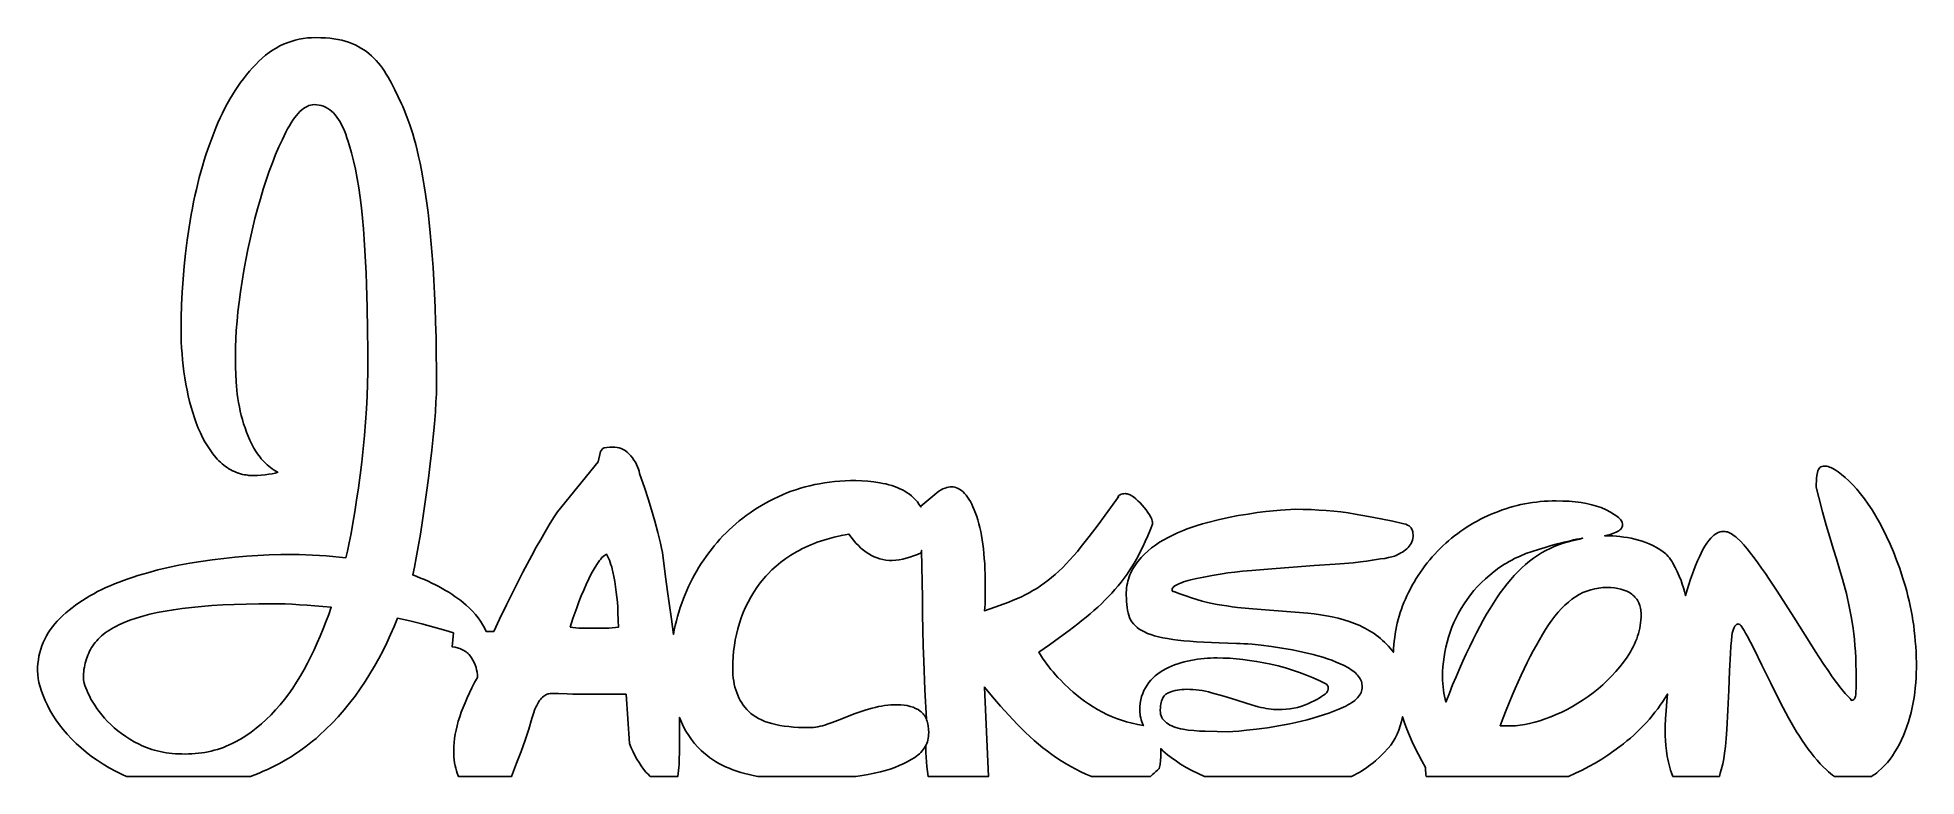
# Model space of a CAD drawing. Extents: x 15 to 202, y 18 to 91.
import ezdxf

# ---------------------------------------------------------------- set-up
doc = ezdxf.new("R2010")
doc.units = 0
doc.layers.add('CAMADA_1', color=18, linetype='CONTINUOUS')

msp = doc.modelspace()

# ---------------------------------------------------------------- linework, layer by layer
at = {"layer": 'CAMADA_1'}
msp.add_lwpolyline([(103.58, 23.3), (103.44, 26.25), (103.32, 29.09), (103.26, 30.64), (103.22, 32.21), (103.2, 33.79), (103.19, 35.4), (103.11, 40.14), (103.05, 39.91), (102.68, 39.74), (102.3, 39.6), (101.94, 39.47), (101.57, 39.36), (101.22, 39.26), (100.86, 39.2), (100.52, 39.16), (100.18, 39.14), (99.86, 39.15), (99.55, 39.18), (99.25, 39.24), (98.95, 39.31), (98.66, 39.4), (98.38, 39.51), (98.1, 39.65), (97.83, 39.8), (97.56, 39.97), (97.3, 40.17), (97.04, 40.38), (96.8, 40.62), (96.55, 40.88), (96.31, 41.15), (96.08, 41.45), (95.86, 41.77), (95.11, 41.63), (94.39, 41.47), (93.69, 41.28), (93.35, 41.18), (93.02, 41.07), (92.7, 40.96), (92.38, 40.84), (92.07, 40.71), (91.76, 40.58), (91.46, 40.44), (91.17, 40.3), (90.89, 40.15), (90.61, 39.99), (90.07, 39.66), (89.56, 39.32), (89.07, 38.96), (88.61, 38.58), (88.17, 38.19), (87.76, 37.78), (87.56, 37.56), (87.37, 37.35), (87.19, 37.13), (87.01, 36.9), (86.67, 36.44), (86.36, 35.97), (86.06, 35.48), (85.79, 34.98), (85.55, 34.48), (85.32, 33.96), (85.12, 33.42), (84.94, 32.88), (84.78, 32.33), (84.64, 31.77), (84.52, 31.22), (84.43, 30.66), (84.35, 30.09), (84.3, 29.53), (84.27, 28.96), (84.26, 28.39), (84.27, 28.06), (84.28, 27.73), (84.32, 27.41), (84.36, 27.11), (84.42, 26.81), (84.49, 26.51), (84.57, 26.23), (84.66, 25.96), (84.77, 25.69), (84.89, 25.43), (85.02, 25.19), (85.16, 24.95), (85.32, 24.72), (85.49, 24.49), (85.67, 24.28), (85.87, 24.07), (86.08, 23.88), (86.31, 23.7), (86.57, 23.53), (86.85, 23.37), (87.15, 23.23), (87.47, 23.09), (87.81, 22.97), (88.18, 22.87), (88.56, 22.77), (88.97, 22.69), (89.4, 22.62), (89.85, 22.57), (90.33, 22.52), (90.82, 22.49), (91.34, 22.47), (91.88, 22.47), (92.09, 22.47), (92.31, 22.49), (92.53, 22.51), (92.76, 22.55), (92.99, 22.6), (93.22, 22.66), (93.46, 22.72), (93.7, 22.8), (94.2, 22.98), (94.72, 23.17), (95.82, 23.61), (96.39, 23.83), (96.98, 24.04), (97.58, 24.24), (98.19, 24.41), (98.49, 24.49), (98.8, 24.56), (99.11, 24.62), (99.42, 24.67), (99.74, 24.7), (100.05, 24.73), (100.37, 24.75), (100.68, 24.75), (101.03, 24.74), (101.37, 24.71), (101.68, 24.66), (101.98, 24.59), (102.25, 24.5), (102.51, 24.39), (102.75, 24.26), (102.97, 24.12), (103.07, 24.03), (103.17, 23.94), (103.26, 23.85), (103.34, 23.74), (103.42, 23.63), (103.49, 23.51), (103.55, 23.39), (103.61, 23.26), (103.65, 23.12), (103.7, 22.98), (103.73, 22.82), (103.76, 22.66), (103.8, 22.32), (103.82, 21.96), (103.81, 21.77), (103.8, 21.59), (103.77, 21.41), (103.73, 21.23), (103.68, 21.06), (103.62, 20.9), (103.55, 20.74), (103.47, 20.58), (103.37, 20.43), (103.27, 20.28), (103.16, 20.14), (103.03, 20), (102.89, 19.87), (102.75, 19.74), (102.59, 19.62), (102.42, 19.5), (102.06, 19.28), (101.68, 19.06), (101.28, 18.86), (100.86, 18.68), (100.43, 18.5), (99.97, 18.34), (99.49, 18.2), (98.99, 18.06), (98.39, 17.92), (97.79, 17.8), (97.17, 17.69), (96.55, 17.6), (86.76, 17.6), (86.32, 17.69), (85.89, 17.78), (85.47, 17.89), (85.07, 18), (84.67, 18.13), (84.29, 18.26), (83.92, 18.41), (83.56, 18.56), (83.22, 18.73), (82.88, 18.9), (82.56, 19.09), (82.25, 19.29), (81.95, 19.5), (81.67, 19.71), (81.39, 19.94), (81.13, 20.18), (80.78, 20.53), (80.45, 20.89), (80.15, 21.28), (79.87, 21.68), (79.6, 22.1), (79.36, 22.54), (79.14, 23), (78.94, 23.48), (78.95, 22.7), (78.96, 21.9), (78.95, 20.02), (78.93, 19.33), (78.91, 18.81), (78.9, 18.49), (78.87, 18.19), (78.83, 17.89), (78.79, 17.6), (76.04, 17.6), (75.83, 17.81), (75.61, 18.04), (75.37, 18.34), (75.14, 18.65), (74.92, 18.98), (74.71, 19.32), (74.51, 19.69), (74.32, 20.07), (74.14, 20.46), (73.96, 20.88), (73.62, 25.79), (70.91, 25.79), (69.02, 25.8), (68.3, 25.81), (67.74, 25.83), (66.88, 25.86), (66.26, 25.87), (66.07, 25.87), (65.92, 25.85), (65.81, 25.83), (65.78, 25.81), (65.75, 25.79), (65.63, 25.74), (65.52, 25.68), (65.41, 25.6), (65.3, 25.51), (65.2, 25.41), (65.1, 25.29), (65, 25.16), (64.9, 25.02), (64.81, 24.86), (64.72, 24.69), (64.63, 24.5), (64.54, 24.31), (64.38, 23.87), (64.23, 23.38), (63.91, 22.32), (63.55, 21.23), (63.15, 20.1), (62.7, 18.93), (62.2, 17.6), (56.91, 17.6), (56.84, 17.76), (56.78, 17.92), (56.7, 18.16), (56.63, 18.41), (56.57, 18.67), (56.52, 18.95), (56.48, 19.25), (56.46, 19.55), (56.44, 19.87), (56.44, 20.2), (56.45, 20.59), (56.47, 20.98), (56.52, 21.39), (56.58, 21.8), (56.67, 22.22), (56.77, 22.65), (56.89, 23.1), (57.03, 23.55), (57.19, 24.01), (57.36, 24.48), (57.56, 24.95), (57.77, 25.44), (58, 25.94), (58.25, 26.44), (58.52, 26.96), (58.81, 27.48), (58.8, 27.74), (58.77, 27.99), (58.72, 28.23), (58.66, 28.48), (58.58, 28.72), (58.47, 28.96), (58.35, 29.2), (58.21, 29.43), (58.14, 29.54), (58.05, 29.65), (57.97, 29.75), (57.87, 29.85), (57.77, 29.94), (57.66, 30.02), (57.55, 30.1), (57.43, 30.17), (57.31, 30.24), (57.18, 30.3), (57.04, 30.35), (56.9, 30.4), (56.59, 30.48), (56.27, 30.53), (56.41, 31.91), (55.65, 32.15), (54.45, 32.5), (53.25, 32.82), (52.04, 33.11), (50.82, 33.38), (50.49, 32.56), (50.14, 31.75), (49.77, 30.94), (49.38, 30.15), (48.97, 29.37), (48.53, 28.59), (48.08, 27.83), (47.6, 27.07), (47.11, 26.33), (46.59, 25.61), (46.05, 24.91), (45.49, 24.23), (44.9, 23.56), (44.3, 22.92), (43.68, 22.3), (43.03, 21.7), (42.7, 21.4), (42.36, 21.12), (42.02, 20.84), (41.67, 20.57), (41.32, 20.31), (40.96, 20.06), (40.59, 19.81), (40.22, 19.57), (39.84, 19.34), (39.45, 19.11), (39.06, 18.9), (38.67, 18.69), (38.26, 18.49), (37.85, 18.29), (37.44, 18.11), (37.02, 17.93), (36.6, 17.76), (36.17, 17.6), (23.79, 17.6), (23.35, 17.8), (22.69, 18.13), (22.06, 18.47), (21.45, 18.83), (20.87, 19.21), (20.31, 19.6), (19.77, 20.02), (19.26, 20.45), (18.77, 20.89), (18.31, 21.35), (17.88, 21.81), (17.48, 22.28), (17.1, 22.75), (16.76, 23.23), (16.44, 23.72), (16.15, 24.21), (15.9, 24.7), (15.67, 25.19), (15.47, 25.66), (15.3, 26.12), (15.17, 26.55), (15.06, 26.97), (14.98, 27.38), (14.94, 27.76), (14.92, 28.13), (14.93, 28.51), (14.96, 28.88), (15, 29.24), (15.06, 29.6), (15.14, 29.95), (15.24, 30.3), (15.35, 30.64), (15.48, 30.97), (15.63, 31.29), (15.8, 31.61), (15.98, 31.92), (16.18, 32.23), (16.4, 32.52), (16.64, 32.82), (16.89, 33.1), (17.17, 33.38), (17.45, 33.65), (17.75, 33.92), (18.06, 34.18), (18.38, 34.43), (18.7, 34.68), (19.05, 34.92), (19.4, 35.15), (19.76, 35.38), (20.13, 35.6), (20.52, 35.82), (20.91, 36.03), (21.32, 36.23), (21.73, 36.43), (22.16, 36.62), (22.6, 36.8), (23.05, 36.98), (23.51, 37.15), (23.97, 37.32), (24.45, 37.48), (24.93, 37.63), (25.91, 37.92), (26.91, 38.19), (27.95, 38.44), (29.01, 38.67), (30.1, 38.87), (31.22, 39.05), (32.35, 39.21), (33.49, 39.35), (34.62, 39.46), (35.76, 39.56), (36.9, 39.63), (38.04, 39.69), (39.18, 39.72), (40.32, 39.73), (41, 39.72), (41.68, 39.71), (42.35, 39.68), (43.03, 39.64), (43.7, 39.6), (44.36, 39.54), (45.01, 39.47), (45.66, 39.39), (45.83, 40.08), (46, 40.89), (46.19, 41.82), (46.37, 42.86), (46.56, 43.99), (46.75, 45.16), (46.92, 46.38), (47.09, 47.65), (47.26, 48.94), (47.4, 50.26), (47.53, 51.59), (47.64, 52.94), (47.74, 54.26), (47.8, 55.54), (47.84, 56.76), (47.86, 57.93), (47.85, 60), (47.82, 62.14), (47.79, 64.36), (47.73, 66.65), (47.69, 67.81), (47.64, 68.94), (47.58, 70.06), (47.51, 71.15), (47.42, 72.22), (47.32, 73.28), (47.22, 74.31), (47.09, 75.33), (46.96, 76.31), (46.81, 77.25), (46.64, 78.15), (46.45, 79), (46.24, 79.81), (46.02, 80.58), (45.91, 80.94), (45.78, 81.3), (45.66, 81.64), (45.53, 81.98), (45.39, 82.29), (45.25, 82.59), (45.1, 82.87), (44.94, 83.12), (44.78, 83.36), (44.61, 83.58), (44.43, 83.77), (44.25, 83.94), (44.06, 84.1), (43.86, 84.23), (43.65, 84.34), (43.44, 84.44), (43.22, 84.51), (43, 84.56), (42.76, 84.59), (42.52, 84.6), (42.34, 84.59), (42.16, 84.56), (41.98, 84.5), (41.81, 84.43), (41.63, 84.33), (41.45, 84.21), (41.27, 84.07), (41.09, 83.91), (40.92, 83.73), (40.74, 83.53), (40.56, 83.3), (40.39, 83.05), (40.21, 82.78), (40.04, 82.49), (39.86, 82.18), (39.69, 81.85), (39.34, 81.14), (39, 80.4), (38.67, 79.62), (38.35, 78.81), (38.04, 77.96), (37.73, 77.08), (37.44, 76.16), (37.15, 75.2), (36.87, 74.22), (36.6, 73.23), (36.35, 72.22), (36.12, 71.2), (35.9, 70.17), (35.69, 69.12), (35.5, 68.06), (35.33, 66.99), (35.17, 65.93), (35.03, 64.91), (34.91, 63.93), (34.82, 62.99), (34.74, 62.09), (34.69, 61.23), (34.66, 60.41), (34.65, 59.63), (34.65, 59.08), (34.67, 58.45), (34.73, 56.96), (34.76, 56.54), (34.8, 56.13), (34.84, 55.71), (34.9, 55.3), (34.97, 54.88), (35.05, 54.46), (35.14, 54.04), (35.24, 53.61), (35.35, 53.19), (35.48, 52.78), (35.62, 52.36), (35.77, 51.95), (35.94, 51.55), (36.11, 51.15), (36.31, 50.75), (36.51, 50.35), (36.73, 49.97), (36.85, 49.79), (36.98, 49.62), (37.11, 49.45), (37.24, 49.28), (37.38, 49.12), (37.53, 48.97), (37.68, 48.82), (37.83, 48.68), (38, 48.54), (38.16, 48.41), (38.33, 48.28), (38.51, 48.16), (38.69, 48.05), (38.88, 47.94), (38.61, 47.86), (38.31, 47.79), (37.98, 47.74), (37.61, 47.69), (37.24, 47.65), (36.87, 47.62), (36.52, 47.61), (36.17, 47.6), (36.01, 47.61), (35.88, 47.65), (35.74, 47.68), (35.58, 47.69), (35.37, 47.73), (35.16, 47.79), (34.96, 47.85), (34.77, 47.92), (34.57, 48), (34.38, 48.09), (34.2, 48.19), (34.01, 48.29), (33.84, 48.4), (33.66, 48.52), (33.49, 48.65), (33.33, 48.79), (33.16, 48.94), (33.01, 49.09), (32.85, 49.25), (32.7, 49.42), (32.41, 49.78), (32.14, 50.16), (31.87, 50.56), (31.62, 50.98), (31.39, 51.42), (31.16, 51.88), (30.95, 52.35), (30.75, 52.85), (30.57, 53.37), (30.4, 53.89), (30.24, 54.44), (30.09, 54.99), (29.95, 55.56), (29.83, 56.14), (29.71, 56.73), (29.61, 57.34), (29.52, 57.95), (29.44, 58.56), (29.38, 59.16), (29.33, 59.75), (29.28, 60.34), (29.25, 60.93), (29.24, 61.51), (29.23, 62.08), (29.24, 63.35), (29.28, 64.63), (29.34, 65.91), (29.43, 67.19), (29.54, 68.48), (29.68, 69.77), (29.85, 71.07), (30.03, 72.37), (30.14, 73.01), (30.25, 73.65), (30.37, 74.28), (30.49, 74.91), (30.62, 75.52), (30.76, 76.13), (30.9, 76.73), (31.05, 77.32), (31.21, 77.9), (31.37, 78.48), (31.54, 79.05), (31.72, 79.61), (31.9, 80.16), (32.09, 80.7), (32.29, 81.24), (32.49, 81.76), (32.7, 82.28), (32.92, 82.79), (33.14, 83.28), (33.37, 83.76), (33.61, 84.24), (33.85, 84.69), (34.1, 85.14), (34.36, 85.57), (34.63, 86), (34.9, 86.41), (35.18, 86.81), (35.47, 87.19), (35.76, 87.57), (36.06, 87.93), (36.37, 88.28), (36.68, 88.62), (37, 88.95), (37.33, 89.25), (37.67, 89.53), (38.01, 89.79), (38.36, 90.03), (38.72, 90.25), (39.08, 90.45), (39.45, 90.62), (39.83, 90.78), (40.22, 90.91), (40.61, 91.03), (41.01, 91.12), (41.42, 91.2), (41.84, 91.25), (42.26, 91.28), (42.69, 91.29), (43.17, 91.28), (43.63, 91.26), (44.06, 91.22), (44.48, 91.17), (44.88, 91.11), (45.26, 91.03), (45.61, 90.93), (45.95, 90.82), (46.27, 90.7), (46.59, 90.56), (46.89, 90.41), (47.18, 90.25), (47.46, 90.08), (47.73, 89.89), (47.99, 89.68), (48.24, 89.47), (48.48, 89.24), (48.71, 89), (48.93, 88.75), (49.14, 88.5), (49.34, 88.23), (49.53, 87.95), (49.71, 87.65), (49.89, 87.35), (50.23, 86.73), (50.57, 86.07), (50.9, 85.39), (51.24, 84.69), (51.37, 84.4), (51.5, 84.08), (51.77, 83.38), (52.05, 82.58), (52.34, 81.68), (52.49, 81.18), (52.64, 80.64), (52.78, 80.06), (52.93, 79.44), (53.07, 78.77), (53.21, 78.06), (53.35, 77.31), (53.49, 76.52), (53.62, 75.67), (53.75, 74.78), (53.87, 73.84), (53.98, 72.84), (54.09, 71.8), (54.19, 70.7), (54.29, 69.55), (54.38, 68.35), (54.45, 67.08), (54.52, 65.76), (54.58, 64.37), (54.63, 62.91), (54.67, 61.38), (54.69, 59.79), (54.71, 58.13), (54.71, 56.41), (54.7, 55.77), (54.66, 54.95), (54.6, 53.95), (54.5, 52.77), (54.39, 51.48), (54.25, 50.14), (54.09, 48.77), (53.91, 47.35), (53.72, 45.92), (53.52, 44.51), (53.31, 43.13), (53.11, 41.76), (52.9, 40.49), (52.7, 39.39), (52.52, 38.46), (52.34, 37.7), (52.74, 37.55), (53.13, 37.39), (53.51, 37.23), (53.88, 37.07), (54.25, 36.89), (54.6, 36.72), (54.95, 36.54), (55.29, 36.35), (55.61, 36.16), (55.94, 35.97), (56.25, 35.77), (56.55, 35.56), (56.84, 35.35), (57.13, 35.14), (57.41, 34.92), (57.68, 34.69), (58.01, 34.39), (58.32, 34.08), (58.61, 33.76), (58.87, 33.43), (59.1, 33.1), (59.31, 32.76), (59.5, 32.41), (59.66, 32.06), (60.42, 32.06), (60.99, 33.27), (61.69, 34.72), (62.48, 36.32), (63.34, 37.98), (64.23, 39.64), (64.67, 40.45), (65.11, 41.24), (65.55, 42), (65.97, 42.71), (66.38, 43.38), (66.77, 43.99), (70.83, 48.99), (71.08, 50), (71.17, 50.15), (71.26, 50.27), (71.31, 50.31), (71.36, 50.35), (71.41, 50.37), (71.46, 50.38), (71.71, 50.42), (72.01, 50.43), (72.52, 50.43), (72.73, 50.41), (72.94, 50.37), (73.14, 50.31), (73.34, 50.22), (73.53, 50.1), (73.72, 49.95), (73.91, 49.78), (74.09, 49.58), (74.26, 49.37), (74.41, 49.15), (74.55, 48.93), (74.67, 48.71), (74.77, 48.49), (74.86, 48.26), (74.93, 48.03), (74.98, 47.8), (75.49, 46.32), (75.82, 45.3), (76.16, 44.2), (76.49, 43.06), (76.8, 41.92), (77.06, 40.85), (77.17, 40.37), (77.26, 39.93), (77.43, 38.57), (77.6, 37.27), (77.77, 36.05), (77.94, 34.89), (78.17, 33.3), (78.27, 32.53), (78.36, 31.76), (78.44, 32.21), (78.53, 32.66), (78.64, 33.11), (78.76, 33.55), (78.89, 34), (79.03, 34.45), (79.18, 34.89), (79.35, 35.33), (79.51, 35.74), (79.68, 36.15), (79.86, 36.55), (80.05, 36.94), (80.25, 37.33), (80.46, 37.72), (80.67, 38.09), (80.89, 38.47), (81.13, 38.83), (81.37, 39.2), (81.62, 39.55), (81.87, 39.91), (82.14, 40.25), (82.41, 40.59), (82.7, 40.93), (82.99, 41.26), (83.29, 41.58), (83.6, 41.9), (83.92, 42.21), (84.24, 42.51), (84.57, 42.8), (84.92, 43.09), (85.27, 43.36), (85.62, 43.63), (85.99, 43.89), (86.37, 44.14), (86.75, 44.39), (87.14, 44.63), (87.54, 44.85), (87.95, 45.08), (88.36, 45.29), (88.79, 45.49), (89.22, 45.69), (89.66, 45.87), (90.11, 46.04), (90.56, 46.2), (91.02, 46.34), (91.49, 46.47), (91.96, 46.59), (92.44, 46.7), (92.93, 46.79), (93.42, 46.88), (93.92, 46.94), (94.43, 47), (94.95, 47.05), (95.47, 47.08), (96, 47.1), (96.54, 47.1), (97.13, 47.09), (97.73, 47.05), (98.34, 46.98), (98.95, 46.89), (99.25, 46.83), (99.55, 46.77), (99.84, 46.69), (100.12, 46.6), (100.4, 46.51), (100.67, 46.41), (100.93, 46.29), (101.19, 46.17), (101.44, 46.04), (101.68, 45.89), (101.9, 45.74), (102.11, 45.57), (102.31, 45.39), (102.5, 45.19), (102.68, 44.99), (102.84, 44.77), (102.94, 44.63), (103.03, 44.48), (103.02, 44.54), (104.63, 45.89), (104.84, 46.05), (105.05, 46.18), (105.24, 46.28), (105.44, 46.36), (105.62, 46.41), (105.79, 46.45), (105.94, 46.48), (106.07, 46.49), (106.25, 46.48), (106.42, 46.45), (106.6, 46.39), (106.76, 46.32), (106.93, 46.23), (107.09, 46.12), (107.24, 45.98), (107.39, 45.83), (107.54, 45.66), (107.69, 45.46), (107.83, 45.25), (107.97, 45.01), (108.1, 44.75), (108.23, 44.48), (108.36, 44.18), (108.48, 43.86), (108.6, 43.53), (108.71, 43.18), (108.82, 42.81), (108.91, 42.43), (109, 42.03), (109.08, 41.62), (109.15, 41.19), (109.21, 40.75), (109.27, 40.29), (109.32, 39.82), (109.36, 39.33), (109.4, 38.83), (109.42, 38.31), (109.44, 37.78), (109.45, 37.23), (109.46, 36.67), (109.46, 35.44), (109.45, 35.12), (109.44, 34.79), (109.41, 34.46), (109.37, 34.13), (110.4, 34.47), (111.35, 34.81), (111.8, 34.99), (112.24, 35.17), (112.66, 35.34), (113.06, 35.52), (113.45, 35.71), (113.83, 35.91), (114.21, 36.13), (114.59, 36.36), (114.96, 36.6), (115.33, 36.86), (115.7, 37.14), (116.06, 37.43), (116.42, 37.73), (116.79, 38.06), (117.15, 38.42), (117.52, 38.79), (117.89, 39.19), (118.27, 39.61), (118.65, 40.05), (119.03, 40.52), (119.83, 41.54), (120.72, 42.71), (121.69, 44.02), (122.75, 45.47), (122.67, 45.39), (122.7, 45.48), (122.75, 45.57), (122.81, 45.64), (122.9, 45.7), (123, 45.75), (123.13, 45.78), (123.27, 45.8), (123.43, 45.81), (123.51, 45.8), (123.6, 45.79), (123.7, 45.76), (123.8, 45.72), (123.9, 45.68), (124.01, 45.62), (124.23, 45.47), (124.46, 45.29), (124.69, 45.1), (124.91, 44.89), (125.12, 44.67), (125.32, 44.43), (125.51, 44.19), (125.68, 43.94), (125.84, 43.69), (125.97, 43.45), (126.06, 43.25), (126.12, 43.07), (126.13, 43), (126.14, 42.93), (126.14, 42.76), (125.9, 42.16), (125.66, 41.58), (125.42, 41.03), (125.17, 40.5), (124.92, 39.99), (124.67, 39.51), (124.41, 39.05), (124.15, 38.61), (123.88, 38.19), (123.6, 37.78), (123.31, 37.38), (123.01, 36.99), (122.71, 36.61), (122.39, 36.24), (122.07, 35.88), (121.73, 35.52), (121.39, 35.17), (121.04, 34.83), (120.67, 34.49), (120.3, 34.15), (119.91, 33.81), (119.51, 33.47), (119.1, 33.14), (118.69, 32.81), (117.81, 32.14), (116.87, 31.45), (115.86, 30.73), (114.79, 29.98), (114.95, 29.73), (115.17, 29.41), (115.81, 28.54), (116.01, 28.28), (116.22, 28.02), (116.46, 27.75), (116.71, 27.47), (116.98, 27.19), (117.26, 26.89), (117.88, 26.29), (118.22, 25.99), (118.58, 25.69), (118.96, 25.4), (119.35, 25.11), (119.77, 24.83), (120.21, 24.55), (120.66, 24.28), (121.14, 24.01), (121.59, 23.78), (122.06, 23.57), (122.54, 23.37), (123.05, 23.2), (123.56, 23.04), (124.1, 22.9), (124.66, 22.78), (125.23, 22.68), (125.14, 22.87), (125.07, 23.06), (125.01, 23.25), (124.96, 23.44), (124.92, 23.63), (124.9, 23.81), (124.88, 23.99), (124.87, 24.17), (124.89, 24.55), (124.92, 24.9), (124.98, 25.25), (125.05, 25.57), (125.16, 25.88), (125.28, 26.17), (125.43, 26.45), (125.59, 26.71), (125.78, 26.96), (125.98, 27.2), (126.19, 27.42), (126.42, 27.62), (126.66, 27.82), (126.91, 28), (127.18, 28.17), (127.46, 28.32), (127.75, 28.47), (128.04, 28.6), (128.34, 28.72), (128.65, 28.83), (128.97, 28.93), (129.29, 29.02), (129.62, 29.1), (129.95, 29.17), (130.63, 29.28), (130.96, 29.32), (131.29, 29.36), (131.61, 29.39), (131.94, 29.41), (132.26, 29.42), (132.58, 29.42), (133.2, 29.41), (133.84, 29.38), (134.49, 29.33), (135.15, 29.26), (135.83, 29.17), (136.52, 29.07), (137.23, 28.94), (137.95, 28.79), (138.68, 28.62), (139.4, 28.43), (140.1, 28.21), (140.8, 27.97), (141.49, 27.71), (142.17, 27.43), (142.84, 27.13), (143.5, 26.8), (143.57, 26.71), (143.63, 26.63), (143.66, 26.54), (143.67, 26.46), (143.66, 26.3), (143.63, 26.16), (143.57, 26.05), (143.5, 25.95), (143.36, 25.82), (143.19, 25.69), (143, 25.56), (142.78, 25.42), (142.53, 25.28), (142.26, 25.14), (141.96, 25), (141.64, 24.85), (141.3, 24.71), (140.94, 24.59), (140.59, 24.49), (140.22, 24.41), (139.85, 24.34), (139.46, 24.3), (139.07, 24.27), (138.67, 24.26), (138.44, 24.26), (138.2, 24.28), (137.96, 24.3), (137.71, 24.33), (137.46, 24.37), (137.21, 24.43), (136.95, 24.49), (136.68, 24.55), (135.59, 24.87), (134.44, 25.23), (133.25, 25.6), (132.03, 25.95), (131.72, 26.03), (131.41, 26.1), (131.1, 26.16), (130.79, 26.21), (130.48, 26.24), (130.16, 26.27), (129.85, 26.28), (129.53, 26.29), (129.3, 26.28), (129.07, 26.27), (128.84, 26.24), (128.62, 26.21), (128.4, 26.16), (128.18, 26.1), (127.97, 26.03), (127.75, 25.95), (127.65, 25.9), (127.55, 25.85), (127.47, 25.79), (127.38, 25.71), (127.31, 25.63), (127.24, 25.54), (127.17, 25.44), (127.12, 25.34), (127.07, 25.22), (127.03, 25.1), (126.99, 24.97), (126.96, 24.82), (126.94, 24.67), (126.92, 24.52), (126.91, 24.17), (126.92, 23.99), (126.95, 23.81), (127, 23.64), (127.07, 23.49), (127.15, 23.34), (127.26, 23.2), (127.39, 23.07), (127.54, 22.95), (127.71, 22.83), (127.88, 22.73), (128.07, 22.64), (128.27, 22.55), (128.48, 22.48), (128.71, 22.41), (128.94, 22.36), (129.19, 22.31), (129.71, 22.23), (130.25, 22.17), (130.81, 22.13), (131.39, 22.1), (132.58, 22.07), (133.76, 22.06), (134.16, 22.07), (134.75, 22.12), (135.53, 22.2), (136.52, 22.31), (137.06, 22.38), (137.61, 22.46), (138.16, 22.54), (138.72, 22.64), (139.28, 22.74), (139.85, 22.86), (140.42, 22.98), (141, 23.12), (141.58, 23.26), (142.14, 23.41), (142.68, 23.57), (143.21, 23.74), (143.73, 23.92), (144.23, 24.11), (144.72, 24.31), (145.19, 24.51), (145.42, 24.62), (145.63, 24.73), (145.83, 24.84), (146.01, 24.96), (146.18, 25.07), (146.33, 25.19), (146.47, 25.32), (146.59, 25.44), (146.7, 25.57), (146.79, 25.7), (146.87, 25.84), (146.94, 25.97), (146.99, 26.11), (147.03, 26.25), (147.05, 26.4), (147.06, 26.54), (147.05, 26.68), (147.03, 26.81), (147.01, 26.95), (146.97, 27.08), (146.92, 27.2), (146.85, 27.33), (146.78, 27.45), (146.7, 27.57), (146.6, 27.69), (146.49, 27.8), (146.38, 27.92), (146.25, 28.03), (146.11, 28.14), (145.95, 28.24), (145.79, 28.35), (145.62, 28.45), (145.25, 28.65), (144.86, 28.83), (144.45, 29.01), (144.03, 29.18), (143.59, 29.34), (143.12, 29.49), (142.64, 29.63), (142.15, 29.76), (141.12, 30), (140.09, 30.22), (139.05, 30.4), (138, 30.57), (136.99, 30.7), (136.07, 30.79), (135.65, 30.82), (135.25, 30.84), (134.88, 30.86), (134.53, 30.86), (132.8, 30.91), (131.25, 30.99), (130.54, 31.03), (129.87, 31.08), (129.26, 31.14), (128.68, 31.2), (128.15, 31.27), (127.65, 31.35), (127.18, 31.43), (126.75, 31.53), (126.35, 31.63), (125.98, 31.75), (125.64, 31.87), (125.34, 32.01), (125.07, 32.15), (124.82, 32.3), (124.6, 32.47), (124.4, 32.64), (124.23, 32.83), (124.08, 33.02), (123.96, 33.23), (123.86, 33.44), (123.78, 33.67), (123.71, 33.92), (123.65, 34.18), (123.6, 34.45), (123.57, 34.74), (123.54, 35.04), (123.53, 35.36), (123.52, 35.69), (123.52, 35.93), (123.54, 36.17), (123.56, 36.4), (123.59, 36.63), (123.64, 36.86), (123.69, 37.08), (123.75, 37.29), (123.82, 37.51), (123.89, 37.72), (123.98, 37.92), (124.08, 38.13), (124.19, 38.32), (124.3, 38.52), (124.43, 38.71), (124.56, 38.89), (124.71, 39.07), (125.01, 39.43), (125.34, 39.76), (125.68, 40.08), (126.05, 40.39), (126.43, 40.68), (126.84, 40.95), (127.27, 41.2), (127.71, 41.44), (128.17, 41.67), (128.64, 41.89), (129.12, 42.09), (129.6, 42.28), (130.1, 42.46), (130.61, 42.63), (131.12, 42.78), (131.65, 42.93), (132.69, 43.19), (133.71, 43.41), (134.7, 43.61), (135.67, 43.77), (136.58, 43.91), (137.43, 44.02), (138.19, 44.1), (138.89, 44.15), (139.91, 44.22), (140.37, 44.24), (141.16, 44.23), (141.95, 44.21), (142.72, 44.17), (143.47, 44.12), (144.21, 44.06), (144.93, 43.98), (145.64, 43.88), (146.34, 43.77), (147.67, 43.54), (148.93, 43.3), (150.11, 43.05), (151.2, 42.8), (151.41, 42.75), (151.59, 42.67), (151.74, 42.58), (151.88, 42.46), (151.94, 42.39), (151.99, 42.31), (152.04, 42.21), (152.07, 42.1), (152.1, 41.98), (152.12, 41.84), (152.13, 41.69), (152.14, 41.53), (152.11, 41.34), (152.06, 41.17), (152.01, 41), (151.93, 40.84), (151.85, 40.69), (151.75, 40.55), (151.63, 40.42), (151.5, 40.3), (151.36, 40.19), (151.22, 40.08), (151.07, 39.98), (150.92, 39.89), (150.76, 39.8), (150.6, 39.72), (150.44, 39.65), (150.27, 39.58), (150, 39.5), (149.67, 39.42), (149.3, 39.35), (148.88, 39.29), (148.08, 39.17), (147.48, 39.07), (146.87, 38.99), (146.15, 38.92), (145.3, 38.84), (144.35, 38.78), (142.28, 38.64), (140.16, 38.48), (138.05, 38.31), (136.05, 38.14), (135.13, 38.06), (134.34, 37.97), (133.65, 37.89), (133.09, 37.8), (132.1, 37.64), (131.25, 37.49), (130.53, 37.34), (129.95, 37.21), (129.71, 37.15), (129.47, 37.07), (129.24, 37), (129.02, 36.92), (128.82, 36.83), (128.62, 36.74), (128.44, 36.64), (128.26, 36.53), (128.19, 36.45), (128.13, 36.37), (128.1, 36.28), (128.09, 36.2), (128.1, 36.12), (128.13, 36.07), (128.19, 36.04), (128.26, 36.03), (128.87, 35.8), (129.45, 35.6), (130.02, 35.41), (130.57, 35.24), (131.1, 35.09), (131.61, 34.96), (132.1, 34.85), (132.58, 34.76), (133.06, 34.67), (133.55, 34.6), (134.07, 34.53), (134.61, 34.46), (135.75, 34.34), (136.98, 34.25), (141.64, 33.87), (142.27, 33.81), (142.88, 33.72), (143.48, 33.63), (144.07, 33.51), (144.65, 33.37), (145.21, 33.22), (145.76, 33.04), (146.29, 32.85), (146.56, 32.75), (146.81, 32.64), (147.06, 32.52), (147.31, 32.4), (147.55, 32.27), (147.79, 32.13), (148.02, 31.99), (148.24, 31.84), (148.46, 31.68), (148.68, 31.52), (148.88, 31.35), (149.09, 31.17), (149.29, 30.99), (149.48, 30.8), (149.67, 30.6), (149.85, 30.4), (150.02, 30.19), (150.17, 29.98), (150.19, 30.36), (150.22, 30.73), (150.25, 31.1), (150.3, 31.47), (150.35, 31.83), (150.41, 32.19), (150.49, 32.54), (150.56, 32.9), (150.65, 33.25), (150.75, 33.59), (150.85, 33.94), (150.97, 34.28), (151.09, 34.61), (151.22, 34.95), (151.36, 35.28), (151.51, 35.6), (151.69, 35.96), (151.86, 36.31), (152.05, 36.66), (152.25, 36.99), (152.45, 37.33), (152.65, 37.65), (152.87, 37.98), (153.09, 38.29), (153.32, 38.6), (153.55, 38.9), (153.8, 39.2), (154.04, 39.49), (154.3, 39.78), (154.56, 40.06), (154.83, 40.33), (155.11, 40.6), (155.39, 40.86), (155.68, 41.11), (155.98, 41.36), (156.27, 41.6), (156.58, 41.83), (156.89, 42.05), (157.2, 42.27), (157.52, 42.48), (157.85, 42.68), (158.18, 42.88), (158.52, 43.07), (158.86, 43.25), (159.2, 43.42), (159.56, 43.59), (159.91, 43.75), (160.27, 43.9), (160.64, 44.04), (161.01, 44.18), (161.38, 44.3), (161.75, 44.42), (162.13, 44.53), (162.51, 44.62), (162.89, 44.71), (163.27, 44.79), (163.65, 44.86), (164.04, 44.92), (164.43, 44.97), (164.82, 45.01), (165.22, 45.04), (165.61, 45.07), (166.01, 45.08), (166.41, 45.09), (167.08, 45.07), (167.71, 45.04), (168.31, 44.99), (168.89, 44.92), (169.44, 44.82), (169.95, 44.7), (170.44, 44.57), (170.9, 44.41), (171.4, 44.18), (171.83, 43.95), (172.19, 43.73), (172.35, 43.63), (172.49, 43.52), (172.61, 43.41), (172.72, 43.31), (172.81, 43.21), (172.88, 43.11), (172.94, 43.01), (172.98, 42.91), (173.01, 42.81), (173.02, 42.71), (173.01, 42.59), (172.98, 42.48), (172.93, 42.37), (172.86, 42.27), (172.77, 42.18), (172.66, 42.1), (172.53, 42.02), (172.38, 41.95), (172.07, 41.84), (171.78, 41.74), (171.5, 41.67), (171.24, 41.61), (171.32, 41.61), (171.68, 41.61), (172.05, 41.59), (172.41, 41.57), (172.77, 41.53), (173.14, 41.48), (173.51, 41.42), (173.87, 41.35), (174.24, 41.28), (174.61, 41.18), (174.98, 41.07), (175.34, 40.94), (175.69, 40.79), (176.05, 40.62), (176.4, 40.43), (176.74, 40.23), (177.08, 40.01), (177.21, 39.91), (177.33, 39.81), (177.46, 39.69), (177.58, 39.55), (177.7, 39.4), (177.82, 39.24), (177.94, 39.06), (178.05, 38.86), (178.28, 38.45), (178.49, 38.03), (178.68, 37.58), (178.86, 37.13), (178.98, 36.77), (179.1, 36.4), (179.2, 36.03), (179.3, 35.64), (179.46, 36.2), (179.63, 36.75), (179.81, 37.29), (179.99, 37.8), (180.16, 38.26), (180.33, 38.69), (180.51, 39.11), (180.69, 39.5), (180.87, 39.87), (181.05, 40.22), (181.24, 40.55), (181.43, 40.85), (181.62, 41.13), (181.82, 41.37), (182.02, 41.57), (182.13, 41.66), (182.23, 41.74), (182.34, 41.81), (182.45, 41.87), (182.56, 41.92), (182.67, 41.96), (182.78, 42), (182.89, 42.02), (183.01, 42.03), (183.12, 42.04), (183.24, 42.03), (183.36, 42.01), (183.49, 41.98), (183.62, 41.93), (183.75, 41.87), (183.89, 41.79), (184.03, 41.71), (184.17, 41.6), (184.32, 41.49), (184.47, 41.36), (184.78, 41.06), (185.11, 40.71), (185.45, 40.3), (185.8, 39.86), (186.16, 39.39), (186.53, 38.89), (186.9, 38.38), (187.28, 37.83), (187.66, 37.27), (188.06, 36.68), (188.46, 36.07), (190.1, 33.5), (191.8, 30.78), (192.23, 30.09), (192.67, 29.42), (193.1, 28.78), (193.53, 28.15), (193.95, 27.55), (194.38, 26.97), (194.81, 26.41), (195.23, 25.87), (195.52, 25.57), (195.72, 25.36), (195.82, 25.23), (195.83, 25.2), (195.83, 25.19), (195.82, 25.19), (195.92, 25.2), (196.01, 25.22), (196.09, 25.27), (196.15, 25.33), (196.2, 25.4), (196.24, 25.5), (196.27, 25.61), (196.29, 25.74), (196.31, 26.05), (196.32, 26.43), (196.33, 27.39), (196.33, 28.1), (196.31, 28.78), (196.29, 29.44), (196.26, 30.07), (196.21, 30.67), (196.16, 31.26), (196.1, 31.81), (196.03, 32.34), (195.87, 33.37), (195.68, 34.38), (195.58, 34.87), (195.47, 35.36), (195.35, 35.84), (195.23, 36.32), (194.96, 37.29), (194.68, 38.28), (194.37, 39.3), (194.04, 40.34), (193.7, 41.46), (193.35, 42.67), (192.98, 44), (192.6, 45.42), (192.35, 46.44), (192.35, 46.78), (192.36, 47.04), (192.38, 47.32), (192.42, 47.61), (192.48, 47.92), (192.52, 48.07), (192.57, 48.2), (192.64, 48.31), (192.72, 48.4), (192.82, 48.47), (192.93, 48.52), (193.06, 48.55), (193.2, 48.56), (193.31, 48.55), (193.42, 48.53), (193.54, 48.5), (193.67, 48.46), (193.8, 48.41), (193.93, 48.35), (194.22, 48.19), (194.54, 47.98), (194.87, 47.72), (195.23, 47.42), (195.61, 47.08), (196, 46.69), (196.39, 46.26), (196.77, 45.8), (197.16, 45.3), (197.53, 44.76), (197.91, 44.19), (198.29, 43.57), (198.66, 42.93), (199.02, 42.24), (199.37, 41.53), (199.72, 40.78), (200.04, 40), (200.36, 39.18), (200.67, 38.33), (200.96, 37.45), (201.24, 36.53), (201.37, 36.07), (201.5, 35.59), (201.61, 35.11), (201.72, 34.63), (201.82, 34.14), (201.91, 33.65), (201.99, 33.15), (202.07, 32.64), (202.13, 32.13), (202.19, 31.61), (202.23, 31.09), (202.27, 30.57), (202.3, 30.03), (202.32, 29.5), (202.34, 28.95), (202.34, 28.41), (202.33, 27.92), (202.31, 27.43), (202.28, 26.94), (202.23, 26.45), (202.18, 25.96), (202.1, 25.46), (202.02, 24.97), (201.92, 24.47), (201.81, 23.98), (201.68, 23.5), (201.54, 23.03), (201.39, 22.57), (201.22, 22.12), (201.04, 21.68), (200.85, 21.25), (200.65, 20.83), (200.43, 20.43), (200.2, 20.04), (199.96, 19.67), (199.71, 19.33), (199.44, 19), (199.16, 18.69), (198.87, 18.39), (198.57, 18.12), (198.4, 17.97), (198.22, 17.84), (198.03, 17.72), (197.85, 17.6), (194.18, 17.6), (193.98, 17.74), (193.78, 17.89), (193.57, 18.06), (193.37, 18.25), (193.05, 18.55), (192.74, 18.87), (192.43, 19.21), (192.13, 19.57), (191.83, 19.94), (191.53, 20.33), (191.24, 20.74), (190.95, 21.17), (190.67, 21.61), (190.39, 22.05), (190.11, 22.51), (189.84, 22.98), (189.57, 23.45), (189.31, 23.94), (189.05, 24.43), (188.79, 24.94), (187.82, 26.89), (186.93, 28.7), (186.14, 30.3), (185.78, 31), (185.45, 31.62), (185.3, 31.9), (185.16, 32.14), (185.03, 32.35), (184.91, 32.51), (184.81, 32.64), (184.71, 32.74), (184.63, 32.79), (184.59, 32.8), (184.56, 32.81), (184.48, 32.79), (184.4, 32.75), (184.32, 32.68), (184.24, 32.58), (184.17, 32.45), (184.1, 32.29), (184.03, 32.1), (183.97, 31.88), (183.93, 31.59), (183.88, 31.16), (183.84, 30.58), (183.8, 29.85), (183.71, 28.13), (183.63, 26.21), (183.53, 24.21), (183.42, 22.27), (183.35, 21.37), (183.28, 20.59), (183.2, 19.91), (183.12, 19.35), (183.02, 18.86), (182.87, 18.25), (182.78, 17.92), (182.69, 17.6), (178.05, 17.6), (177.92, 17.95), (177.82, 18.22), (177.74, 18.49), (177.67, 18.76), (177.6, 19.03), (177.54, 19.31), (177.49, 19.59), (177.44, 19.87), (177.41, 20.15), (177.35, 20.7), (177.31, 21.2), (177.29, 21.65), (177.28, 22.06), (177.29, 22.66), (177.32, 23.36), (177.38, 24.16), (177.45, 25.06), (177.52, 25.81), (177.29, 25.44), (177.04, 25.07), (176.79, 24.71), (176.53, 24.35), (176.26, 24), (175.98, 23.66), (175.7, 23.32), (175.4, 22.99), (175.1, 22.67), (174.79, 22.35), (174.47, 22.04), (174.15, 21.73), (173.81, 21.43), (173.47, 21.14), (173.12, 20.86), (172.76, 20.58), (172.17, 20.14), (171.57, 19.72), (170.95, 19.32), (170.31, 18.94), (169.67, 18.58), (169.01, 18.23), (168.33, 17.91), (167.64, 17.6), (153.45, 17.6), (153.42, 17.8), (153.39, 17.98), (153.38, 18.16), (153.37, 18.33), (153.37, 18.5), (153.01, 19.15), (152.66, 19.79), (152.34, 20.43), (152.04, 21.06), (151.77, 21.69), (151.51, 22.31), (151.29, 22.93), (151.08, 23.55), (150.98, 23.08), (150.85, 22.64), (150.71, 22.21), (150.54, 21.81), (150.35, 21.43), (150.13, 21.07), (149.9, 20.73), (149.64, 20.41), (149.23, 19.96), (148.81, 19.54), (148.38, 19.15), (148.16, 18.97), (147.93, 18.79), (147.7, 18.62), (147.47, 18.45), (147.23, 18.29), (146.99, 18.14), (146.75, 18), (146.5, 17.86), (146.25, 17.73), (145.99, 17.6), (131.31, 17.6), (130.68, 17.89), (130.07, 18.19), (129.49, 18.5), (128.94, 18.84), (128.39, 19.21), (128.13, 19.39), (127.88, 19.58), (127.64, 19.77), (127.4, 19.97), (127.18, 20.17), (126.96, 20.37), (126.98, 20.14), (126.98, 19.9), (126.97, 19.55), (126.94, 19.18), (126.89, 18.79), (126.81, 18.38), (126.64, 18.22), (126.48, 18.08), (126.31, 17.94), (126.14, 17.79), (125.95, 17.6), (120.03, 17.6), (120, 17.62), (119.48, 17.84), (118.98, 18.07), (118.48, 18.32), (117.99, 18.58), (117.51, 18.86), (117.03, 19.15), (116.56, 19.45), (116.1, 19.78), (115.65, 20.11), (115.2, 20.46), (114.76, 20.82), (114.33, 21.19), (113.9, 21.58), (113.47, 21.98), (113.05, 22.4), (112.63, 22.82), (111.81, 23.7), (110.99, 24.61), (110.18, 25.55), (109.37, 26.51), (109.79, 17.6), (103.76, 17.6), (103.68, 18.1), (103.62, 18.59), (103.58, 19.04), (103.55, 19.51), (103.54, 19.99), (103.53, 20.49), (103.53, 20.71)], dxfattribs=at)
for points in [[(167.09, 40.85), (167.98, 41.09), (168.78, 41.28), (168.93, 41.34), (168.99, 41.35), (169.04, 41.36), (168.74, 41.31), (168.44, 41.25), (168.15, 41.19), (167.85, 41.11), (167.19, 40.97), (166.54, 40.81), (165.92, 40.63), (165.31, 40.43), (164.65, 40.25), (164.01, 40.05), (163.39, 39.83), (162.8, 39.58), (162.24, 39.32), (161.97, 39.18), (161.7, 39.03), (161.44, 38.88), (161.19, 38.73), (160.94, 38.56), (160.7, 38.4), (160.23, 38.05), (159.79, 37.69), (159.36, 37.32), (158.95, 36.94), (158.57, 36.54), (158.2, 36.13), (157.85, 35.7), (157.52, 35.26), (157.22, 34.82), (156.93, 34.36), (156.67, 33.9), (156.42, 33.43), (156.2, 32.96), (156, 32.48), (155.82, 31.99), (155.66, 31.5), (155.52, 31), (155.4, 30.5), (155.3, 30.01), (155.22, 29.52), (155.15, 29.03), (155.11, 28.54), (155.08, 28.05), (155.07, 27.56), (155.07, 27.21), (155.09, 26.86), (155.12, 26.53), (155.15, 26.21), (155.2, 25.89), (155.26, 25.59), (155.33, 25.3), (155.41, 25.02), (155.75, 25.89), (156.08, 26.73), (156.42, 27.54), (156.76, 28.34), (157.1, 29.1), (157.44, 29.84), (157.78, 30.56), (158.12, 31.25), (158.45, 31.92), (158.79, 32.56), (159.13, 33.18), (159.47, 33.77), (159.81, 34.34), (160.15, 34.89), (160.49, 35.41), (160.83, 35.9), (161.17, 36.37), (161.52, 36.82), (161.87, 37.25), (162.23, 37.65), (162.6, 38.04), (162.98, 38.4), (163.36, 38.74), (163.75, 39.06), (164.14, 39.36), (164.54, 39.64), (164.95, 39.9), (165.37, 40.13), (165.79, 40.34), (166.21, 40.53), (166.65, 40.7)], [(68.04, 32.48), (68.33, 32.44), (68.63, 32.41), (68.92, 32.4), (69.22, 32.39), (71.59, 32.39), (71.92, 32.4), (72.25, 32.41), (72.56, 32.44), (72.86, 32.48), (72.85, 33.16), (72.82, 34), (72.79, 34.48), (72.76, 34.97), (72.71, 35.47), (72.65, 35.99), (72.58, 36.52), (72.5, 37.03), (72.41, 37.53), (72.31, 38.02), (72.25, 38.26), (72.19, 38.5), (72.12, 38.72), (72.05, 38.94), (71.96, 39.16), (71.87, 39.37), (71.78, 39.57), (71.68, 39.76), (71.57, 39.71), (71.46, 39.63), (71.34, 39.54), (71.22, 39.42), (71.1, 39.28), (70.97, 39.12), (70.84, 38.94), (70.7, 38.74), (70.43, 38.3), (70.16, 37.82), (69.9, 37.31), (69.64, 36.75), (69.4, 36.18), (69.16, 35.6), (68.93, 35.02), (68.71, 34.43), (68.33, 33.35)], [(171.49, 36.45), (171.07, 36.44), (170.66, 36.39), (170.26, 36.32), (169.86, 36.22), (169.47, 36.09), (169.08, 35.93), (168.71, 35.74), (168.34, 35.52), (167.98, 35.27), (167.62, 34.99), (167.28, 34.69), (166.94, 34.35), (166.6, 33.99), (166.28, 33.6), (165.96, 33.18), (165.65, 32.72), (165.34, 32.25), (165.04, 31.75), (164.73, 31.24), (164.43, 30.7), (164.12, 30.14), (163.82, 29.56), (163.52, 28.96), (163.22, 28.34), (162.92, 27.7), (162.62, 27.04), (162.32, 26.36), (162.02, 25.66), (161.72, 24.94), (161.42, 24.2), (161.12, 23.43), (160.83, 22.65), (161.93, 22.65), (162.36, 22.66), (162.81, 22.71), (163.27, 22.77), (163.76, 22.87), (164.26, 23), (164.78, 23.15), (165.31, 23.33), (165.86, 23.54), (166.42, 23.77), (166.97, 24.02), (167.51, 24.29), (168.04, 24.59), (168.57, 24.9), (169.09, 25.23), (169.59, 25.58), (170.1, 25.95), (170.58, 26.34), (171.05, 26.75), (171.5, 27.17), (171.94, 27.6), (172.35, 28.05), (172.75, 28.52), (173.12, 29.01), (173.48, 29.51), (173.65, 29.76), (173.81, 30.02), (173.96, 30.28), (174.09, 30.53), (174.22, 30.79), (174.33, 31.06), (174.44, 31.32), (174.53, 31.58), (174.61, 31.85), (174.68, 32.11), (174.74, 32.38), (174.79, 32.65), (174.83, 32.92), (174.86, 33.19), (174.87, 33.47), (174.88, 33.74), (174.88, 33.91), (174.86, 34.07), (174.85, 34.22), (174.82, 34.38), (174.79, 34.52), (174.75, 34.66), (174.7, 34.8), (174.65, 34.93), (174.58, 35.05), (174.52, 35.17), (174.44, 35.28), (174.36, 35.39), (174.26, 35.49), (174.17, 35.59), (174.06, 35.69), (173.95, 35.77), (173.71, 35.93), (173.45, 36.07), (173.17, 36.19), (172.87, 36.28), (172.55, 36.35), (172.22, 36.41), (171.86, 36.44)], [(29.65, 19.83), (29.99, 19.84), (30.32, 19.85), (30.65, 19.88), (30.98, 19.91), (31.3, 19.95), (31.62, 20), (31.94, 20.06), (32.25, 20.13), (32.55, 20.21), (32.86, 20.3), (33.16, 20.39), (33.46, 20.5), (33.75, 20.62), (34.04, 20.74), (34.32, 20.88), (34.61, 21.02), (35.16, 21.33), (35.7, 21.66), (36.23, 22.03), (36.74, 22.42), (37.25, 22.83), (37.73, 23.27), (38.21, 23.74), (38.67, 24.24), (39.12, 24.75), (39.55, 25.29), (39.97, 25.84), (40.37, 26.42), (40.76, 27.01), (41.14, 27.62), (41.5, 28.25), (41.85, 28.89), (42.18, 29.55), (42.5, 30.23), (42.81, 30.91), (43.12, 31.6), (43.41, 32.31), (43.69, 33.02), (43.96, 33.74), (44.22, 34.48), (43.38, 34.56), (42.58, 34.63), (41.8, 34.69), (41.04, 34.73), (40.31, 34.77), (39.61, 34.8), (38.94, 34.81), (38.29, 34.82), (36.98, 34.81), (35.73, 34.79), (34.53, 34.75), (33.39, 34.7), (32.3, 34.64), (31.27, 34.56), (30.28, 34.46), (29.36, 34.35), (28.48, 34.23), (27.65, 34.09), (26.86, 33.94), (26.11, 33.77), (25.41, 33.59), (24.75, 33.39), (24.13, 33.18), (23.56, 32.96), (23.03, 32.72), (22.78, 32.59), (22.54, 32.46), (22.31, 32.33), (22.09, 32.19), (21.88, 32.05), (21.67, 31.91), (21.48, 31.76), (21.3, 31.61), (21.13, 31.46), (20.97, 31.3), (20.82, 31.14), (20.68, 30.97), (20.55, 30.8), (20.43, 30.63), (20.31, 30.45), (20.21, 30.27), (20.11, 30.09), (20.02, 29.9), (19.93, 29.71), (19.86, 29.51), (19.79, 29.32), (19.73, 29.11), (19.67, 28.91), (19.63, 28.7), (19.59, 28.49), (19.55, 28.27), (19.53, 28.05), (19.51, 27.83), (19.49, 27.37), (19.5, 27.23), (19.53, 27.07), (19.58, 26.89), (19.64, 26.68), (19.73, 26.45), (19.83, 26.2), (19.95, 25.93), (20.09, 25.63), (20.25, 25.32), (20.42, 25.01), (20.62, 24.7), (20.84, 24.38), (21.08, 24.07), (21.33, 23.74), (21.61, 23.42), (21.91, 23.09), (22.22, 22.77), (22.56, 22.46), (22.92, 22.16), (23.3, 21.87), (23.71, 21.59), (24.13, 21.32), (24.57, 21.06), (25.04, 20.81), (25.28, 20.69), (25.53, 20.58), (25.78, 20.48), (26.04, 20.38), (26.31, 20.29), (26.58, 20.21), (26.86, 20.14), (27.15, 20.08), (27.44, 20.02), (27.74, 19.97), (28.04, 19.93), (28.35, 19.89), (28.67, 19.87), (28.99, 19.85), (29.32, 19.84)]]:
    msp.add_lwpolyline(points, close=True, dxfattribs=at)

doc.saveas('drawing.dxf')
